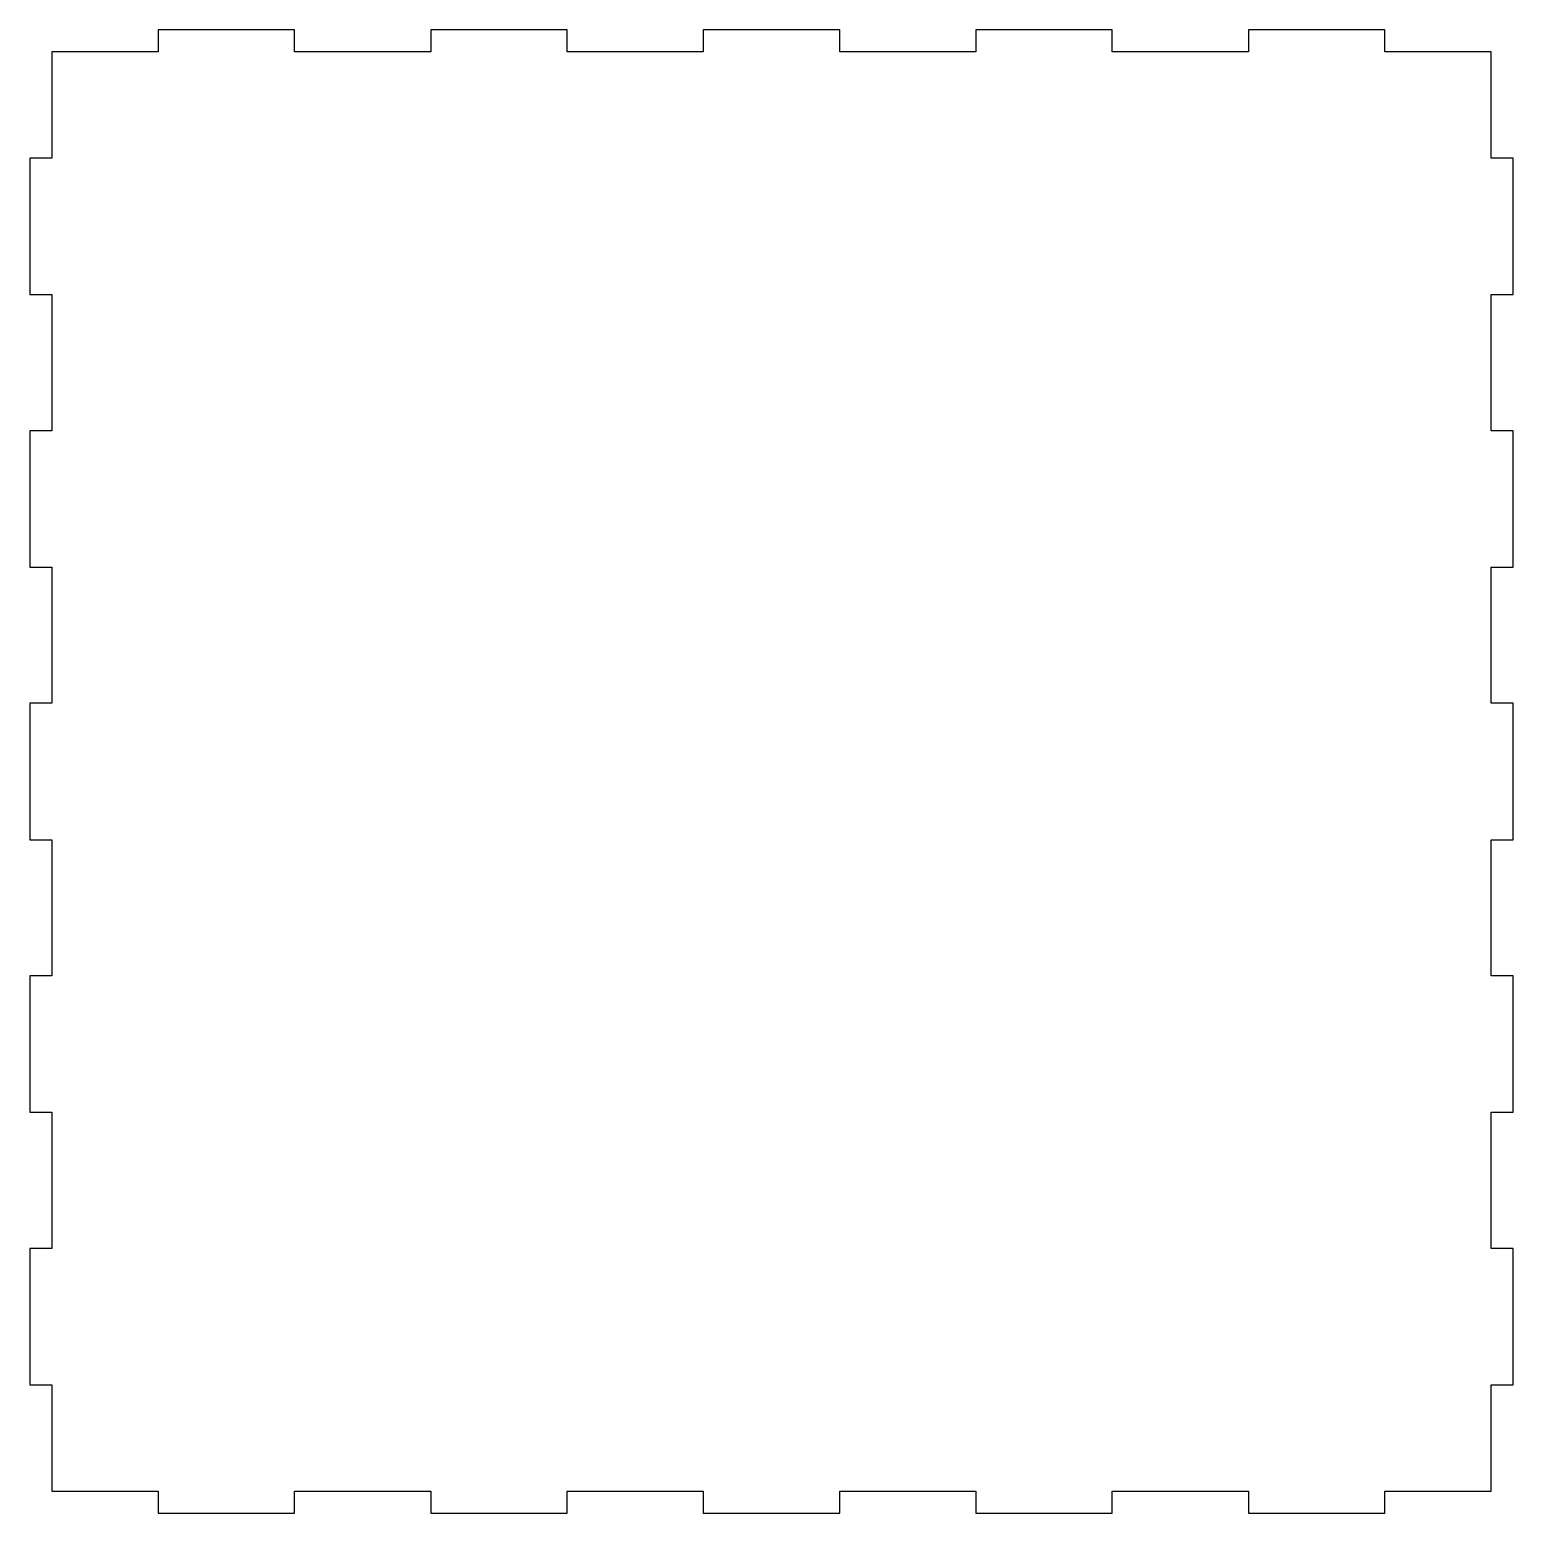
# Model space of a CAD drawing. Extents: x -100 to 100, y -100 to 100.
import ezdxf

# ---------------------------------------------------------------- set-up
doc = ezdxf.new("R2010")
doc.units = 0
doc.layers.add('VISIBLE', color=7, linetype='CONTINUOUS')

msp = doc.modelspace()

# ---------------------------------------------------------------- linework, layer by layer
at = {"layer": 'VISIBLE'}
for p, q in [((-64.31, 100), (-82.69, 100)), ((-82.69, 100), (-82.69, 97)), ((-64.31, 97), (-64.31, 100)), ((-27.56, 100), (-45.94, 100)), ((-45.94, 100), (-45.94, 97)), ((-27.56, 97), (-27.56, 100)), ((9.19, 100), (-9.19, 100)), ((-9.19, 100), (-9.19, 97)), ((9.19, 97), (9.19, 100)), ((45.94, 100), (27.56, 100)), ((27.56, 100), (27.56, 97)), ((45.94, 97), (45.94, 100)), ((82.69, 100), (64.31, 100)), ((64.31, 100), (64.31, 97)), ((82.69, 97), (82.69, 100)), ((-82.69, 97), (-97, 97)), ((-97, 97), (-97, 82.69)), ((-45.94, 97), (-64.31, 97)), ((-9.19, 97), (-27.56, 97)), ((27.56, 97), (9.19, 97)), ((64.31, 97), (45.94, 97)), ((97, 97), (82.69, 97)), ((97, 82.69), (97, 97)), ((-97, 82.69), (-100, 82.69)), ((-100, 82.69), (-100, 64.31)), ((100, 82.69), (97, 82.69)), ((100, 64.31), (100, 82.69)), ((-100, 64.31), (-97, 64.31)), ((-97, 64.31), (-97, 45.94)), ((97, 45.94), (97, 64.31)), ((97, 64.31), (100, 64.31)), ((-97, 45.94), (-100, 45.94)), ((-100, 45.94), (-100, 27.56)), ((100, 45.94), (97, 45.94)), ((100, 27.56), (100, 45.94)), ((-100, 27.56), (-97, 27.56)), ((-97, 27.56), (-97, 9.19)), ((97, 9.19), (97, 27.56)), ((97, 27.56), (100, 27.56)), ((-97, 9.19), (-100, 9.19)), ((-100, 9.19), (-100, -9.19)), ((100, 9.19), (97, 9.19)), ((100, -9.19), (100, 9.19)), ((-100, -9.19), (-97, -9.19)), ((-97, -9.19), (-97, -27.56)), ((97, -27.56), (97, -9.19)), ((97, -9.19), (100, -9.19)), ((-97, -27.56), (-100, -27.56)), ((-100, -27.56), (-100, -45.94)), ((100, -27.56), (97, -27.56)), ((100, -45.94), (100, -27.56)), ((-100, -45.94), (-97, -45.94)), ((-97, -45.94), (-97, -64.31)), ((97, -64.31), (97, -45.94)), ((97, -45.94), (100, -45.94)), ((-97, -64.31), (-100, -64.31)), ((-100, -64.31), (-100, -82.69)), ((100, -64.31), (97, -64.31)), ((100, -82.69), (100, -64.31)), ((-100, -82.69), (-97, -82.69)), ((-97, -82.69), (-97, -97)), ((97, -97), (97, -82.69)), ((97, -82.69), (100, -82.69)), ((-97, -97), (-82.69, -97)), ((-82.69, -97), (-82.69, -100)), ((-64.31, -100), (-64.31, -97)), ((-64.31, -97), (-45.94, -97)), ((-45.94, -97), (-45.94, -100)), ((-27.56, -100), (-27.56, -97)), ((-27.56, -97), (-9.19, -97)), ((-9.19, -97), (-9.19, -100)), ((9.19, -100), (9.19, -97)), ((9.19, -97), (27.56, -97)), ((27.56, -97), (27.56, -100)), ((45.94, -100), (45.94, -97)), ((45.94, -97), (64.31, -97)), ((64.31, -97), (64.31, -100)), ((82.69, -100), (82.69, -97)), ((82.69, -97), (97, -97)), ((-82.69, -100), (-64.31, -100)), ((-45.94, -100), (-27.56, -100)), ((-9.19, -100), (9.19, -100)), ((27.56, -100), (45.94, -100)), ((64.31, -100), (82.69, -100))]:
    msp.add_line(p, q, dxfattribs=at)

doc.saveas('drawing.dxf')
